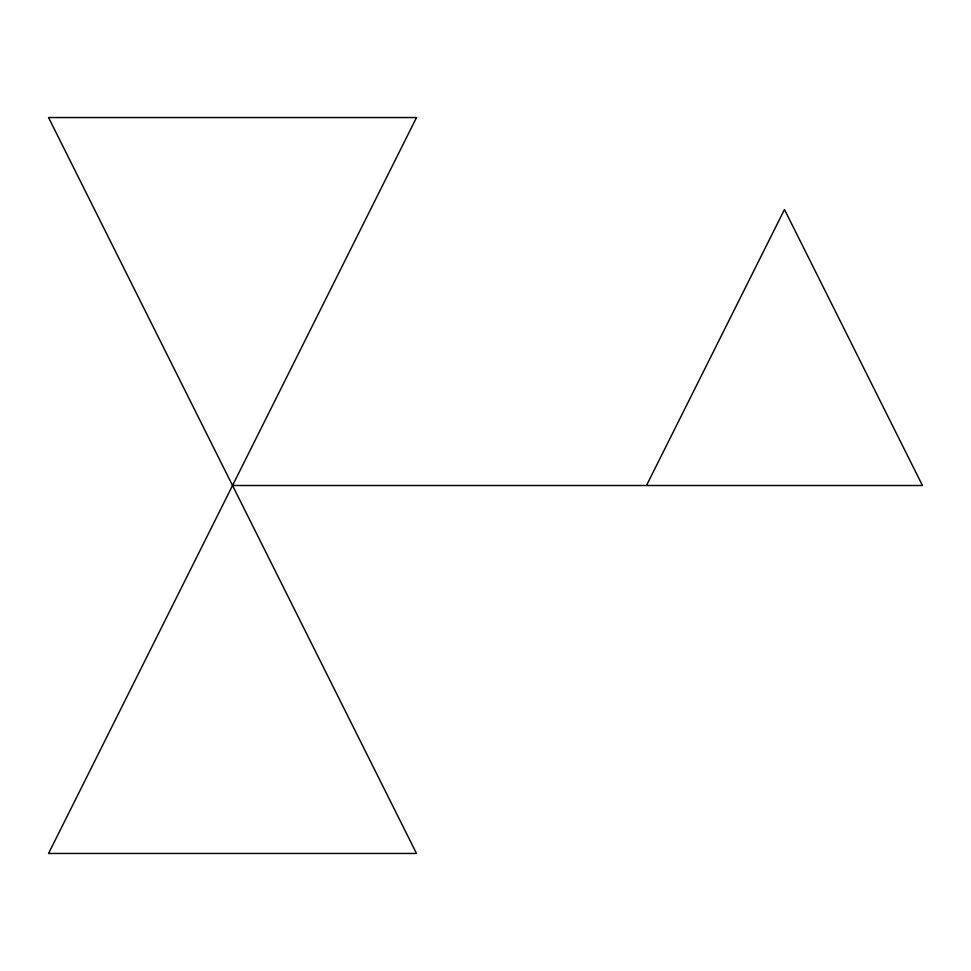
<?xml version="1.0" encoding="UTF-8"?>
<svg xmlns="http://www.w3.org/2000/svg" width="971" height="971" viewBox="0 0 971 971"><rect width="100%" height="100%" fill="white"/><g stroke="black" fill="none" stroke-linecap="round" stroke-linejoin="round"><path stroke-width="1.46" d="M646.48 485.5L784.471 209.53L922.45 485.5L232.53 485.5M416.51 117.54L48.55 853.46L416.51 853.46L48.55 117.54L416.51 117.54"/></g></svg>
